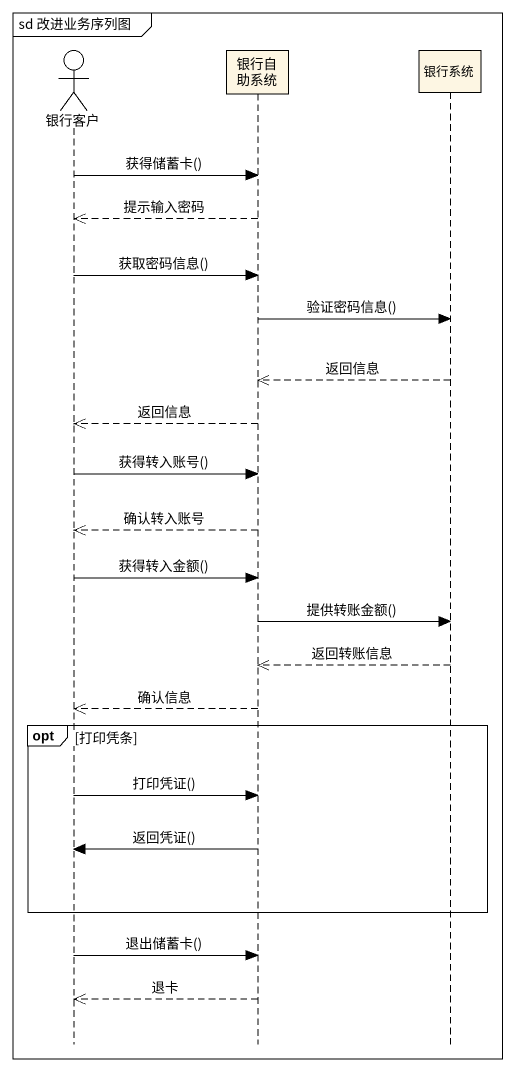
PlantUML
@startuml
mainframe sd 改进业务序列图
hide footbox
actor 银行客户
participant 银行自助系统
participant 银行系统

银行客户 -> 银行自助系统 : 获得储蓄卡()
银行自助系统 -->> 银行客户 : 提示输入密码
银行客户 -> 银行自助系统 : 获取密码信息()
银行自助系统 -> 银行系统 : 验证密码信息()
银行系统 -->> 银行自助系统 : 返回信息
银行自助系统 -->> 银行客户 : 返回信息
银行客户 -> 银行自助系统 : 获得转入账号()
银行自助系统 -->> 银行客户 : 确认转入账号
银行客户 -> 银行自助系统 : 获得转入金额()
银行自助系统 -> 银行系统 : 提供转账金额()
银行系统 -->> 银行自助系统 : 返回转账信息
银行自助系统 -->> 银行客户 : 确认信息
opt 打印凭条
  银行客户 -> 银行自助系统 : 打印凭证()
  银行自助系统 -> 银行客户 : 返回凭证()
end
银行客户 -> 银行自助系统 : 退出储蓄卡()
银行自助系统 -->> 银行客户 : 退卡
@enduml
